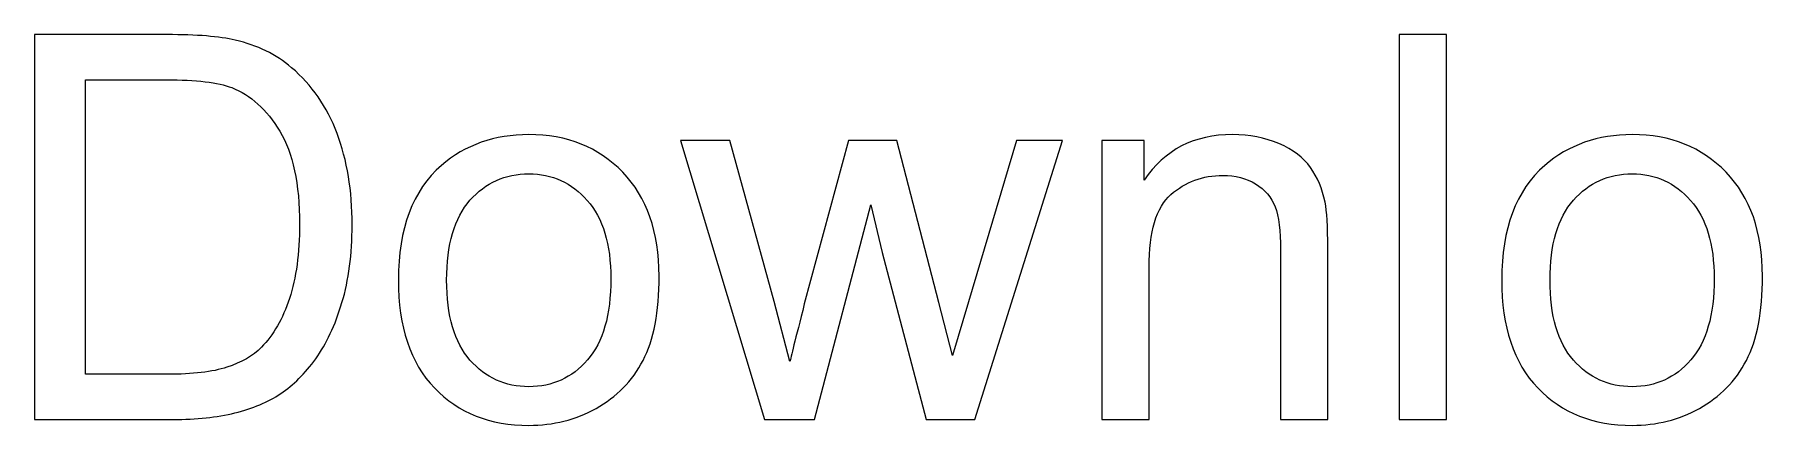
# Model space of a CAD drawing. Header units: millimetres. Extents: x -628 to 722, y -261 to 150.
# Drawn here: x -37.5 to 65.9, y -261.5 to -238.2 of the extents above; entities that cross this region are included whole.
import ezdxf

# ---------------------------------------------------------------- set-up
doc = ezdxf.new("R2010")
doc.units = ezdxf.units.MM
doc.header["$MEASUREMENT"] = 0
doc.layers.add('Layer 1', color=7, linetype='Continuous')

msp = doc.modelspace()

# ---------------------------------------------------------------- linework, layer by layer
at = {"layer": 'Layer 1', "color": 250}
for points, knots in [([(-37.5046, -261.1436), (-37.5046, -261.1436), (-37.5046, -238.155), (-37.5046, -238.155), (-37.5046, -238.155), (-37.5046, -238.155), (-29.5848, -238.155), (-29.5848, -238.155), (-29.5848, -238.155), (-27.7975, -238.155), (-26.433, -238.262), (-25.4912, -238.4814), (-25.4912, -238.4814), (-24.1748, -238.7864), (-23.0511, -239.3376), (-22.12, -240.1296), (-22.12, -240.1296), (-20.9052, -241.157), (-20.0009, -242.4627), (-19.4016, -244.0573), (-19.4016, -244.0573), (-18.7969, -245.652), (-18.4972, -247.4767), (-18.4972, -249.5262), (-18.4972, -249.5262), (-18.4972, -251.2707), (-18.7006, -252.8172), (-19.1072, -254.1657), (-19.1072, -254.1657), (-19.5139, -255.5142), (-20.0384, -256.6326), (-20.6751, -257.5155), (-20.6751, -257.5155), (-21.3173, -258.3985), (-22.0129, -259.0941), (-22.7728, -259.5971), (-22.7728, -259.5971), (-23.5273, -260.1055), (-24.4424, -260.4908), (-25.5126, -260.753), (-25.5126, -260.753), (-26.5882, -261.0152), (-27.8189, -261.1436), (-29.2103, -261.1436), (-29.2103, -261.1436), (-29.2103, -261.1436), (-37.5046, -261.1436), (-37.5046, -261.1436)], [0, 0, 0, 0, 0.07692308, 0.07692308, 0.07692308, 0.07692308, 0.15384615, 0.15384615, 0.15384615, 0.15384615, 0.23076923, 0.23076923, 0.23076923, 0.23076923, 0.30769231, 0.30769231, 0.30769231, 0.30769231, 0.38461538, 0.38461538, 0.38461538, 0.38461538, 0.46153846, 0.46153846, 0.46153846, 0.46153846, 0.53846154, 0.53846154, 0.53846154, 0.53846154, 0.61538462, 0.61538462, 0.61538462, 0.61538462, 0.69230769, 0.69230769, 0.69230769, 0.69230769, 0.76923077, 0.76923077, 0.76923077, 0.76923077, 0.84615385, 0.84615385, 0.84615385, 0.84615385, 1, 1, 1, 1]), ([(44.1648, -261.1436), (44.1648, -261.1436), (44.1648, -238.155), (44.1648, -238.155), (44.1648, -238.155), (44.1648, -238.155), (46.9903, -238.155), (46.9903, -238.155), (46.9903, -238.155), (46.9903, -238.155), (46.9903, -261.1436), (46.9903, -261.1436), (46.9903, -261.1436), (46.9903, -261.1436), (44.1648, -261.1436), (44.1648, -261.1436)], [0, 0, 0, 0, 0.2, 0.2, 0.2, 0.2, 0.4, 0.4, 0.4, 0.4, 0.6, 0.6, 0.6, 0.6, 1, 1, 1, 1]), ([(-34.4544, -258.4466), (-34.4544, -258.4466), (-29.5527, -258.4466), (-29.5527, -258.4466), (-29.5527, -258.4466), (-28.0383, -258.4466), (-26.8504, -258.3075), (-25.9888, -258.0239), (-25.9888, -258.0239), (-25.1273, -257.7403), (-24.4424, -257.3443), (-23.9287, -256.8306), (-23.9287, -256.8306), (-23.2116, -256.1082), (-22.6497, -255.1342), (-22.2484, -253.9142), (-22.2484, -253.9142), (-21.847, -252.6941), (-21.6437, -251.2172), (-21.6437, -249.4781), (-21.6437, -249.4781), (-21.6437, -247.07), (-22.0397, -245.2185), (-22.8263, -243.9235), (-22.8263, -243.9235), (-23.6129, -242.6286), (-24.5708, -241.7617), (-25.6999, -241.3229), (-25.6999, -241.3229), (-26.5133, -241.0072), (-27.8243, -240.852), (-29.633, -240.852), (-29.633, -240.852), (-29.633, -240.852), (-34.4544, -240.852), (-34.4544, -240.852), (-34.4544, -240.852), (-34.4544, -240.852), (-34.4544, -258.4466), (-34.4544, -258.4466)], [0, 0, 0, 0, 0.09090909, 0.09090909, 0.09090909, 0.09090909, 0.18181818, 0.18181818, 0.18181818, 0.18181818, 0.27272727, 0.27272727, 0.27272727, 0.27272727, 0.36363636, 0.36363636, 0.36363636, 0.36363636, 0.45454545, 0.45454545, 0.45454545, 0.45454545, 0.54545455, 0.54545455, 0.54545455, 0.54545455, 0.63636364, 0.63636364, 0.63636364, 0.63636364, 0.72727273, 0.72727273, 0.72727273, 0.72727273, 0.81818182, 0.81818182, 0.81818182, 0.81818182, 1, 1, 1, 1]), ([(-15.7307, -252.8118), (-15.7307, -249.7349), (-14.8745, -247.4553), (-13.1568, -245.973), (-13.1568, -245.973), (-11.728, -244.7423), (-9.9782, -244.1269), (-7.918, -244.1269), (-7.918, -244.1269), (-5.633, -244.1269), (-3.7601, -244.8761), (-2.3046, -246.3744), (-2.3046, -246.3744), (-0.8544, -247.8674), (-0.1267, -249.9383), (-0.1267, -252.5764), (-0.1267, -252.5764), (-0.1267, -254.7168), (-0.4477, -256.3971), (-1.0899, -257.6225), (-1.0899, -257.6225), (-1.732, -258.8479), (-2.6685, -259.8005), (-3.8992, -260.4801), (-3.8992, -260.4801), (-5.1247, -261.1597), (-6.4678, -261.4968), (-7.918, -261.4968), (-7.918, -261.4968), (-10.2511, -261.4968), (-12.1347, -260.753), (-13.5741, -259.26), (-13.5741, -259.26), (-15.0136, -257.767), (-15.7307, -255.6158), (-15.7307, -252.8118)], [0, 0, 0, 0, 0.1, 0.1, 0.1, 0.1, 0.2, 0.2, 0.2, 0.2, 0.3, 0.3, 0.3, 0.3, 0.4, 0.4, 0.4, 0.4, 0.5, 0.5, 0.5, 0.5, 0.6, 0.6, 0.6, 0.6, 0.7, 0.7, 0.7, 0.7, 0.8, 0.8, 0.8, 0.8, 1, 1, 1, 1]), ([(6.1823, -261.1436), (6.1823, -261.1436), (1.1469, -244.4801), (1.1469, -244.4801), (1.1469, -244.4801), (1.1469, -244.4801), (4.1007, -244.4801), (4.1007, -244.4801), (4.1007, -244.4801), (4.1007, -244.4801), (6.7602, -254.0961), (6.7602, -254.0961), (6.7602, -254.0961), (6.7602, -254.0961), (7.702, -257.676), (7.702, -257.676), (7.702, -257.676), (7.7395, -257.4995), (8.0285, -256.3543), (8.5636, -254.2406), (8.5636, -254.2406), (8.5636, -254.2406), (11.2017, -244.4801), (11.2017, -244.4801), (11.2017, -244.4801), (11.2017, -244.4801), (14.0967, -244.4801), (14.0967, -244.4801), (14.0967, -244.4801), (14.0967, -244.4801), (16.6064, -254.155), (16.6064, -254.155), (16.6064, -254.155), (16.6064, -254.155), (17.4251, -257.3282), (17.4251, -257.3282), (17.4251, -257.3282), (17.4251, -257.3282), (18.383, -254.1122), (18.383, -254.1122), (18.383, -254.1122), (18.383, -254.1122), (21.2619, -244.4801), (21.2619, -244.4801), (21.2619, -244.4801), (21.2619, -244.4801), (24.0071, -244.4801), (24.0071, -244.4801), (24.0071, -244.4801), (24.0071, -244.4801), (18.779, -261.1436), (18.779, -261.1436), (18.779, -261.1436), (18.779, -261.1436), (15.8572, -261.1436), (15.8572, -261.1436), (15.8572, -261.1436), (15.8572, -261.1436), (13.2137, -251.1744), (13.2137, -251.1744), (13.2137, -251.1744), (13.2137, -251.1744), (12.5449, -248.3222), (12.5449, -248.3222), (12.5449, -248.3222), (12.5449, -248.3222), (9.1736, -261.1436), (9.1736, -261.1436), (9.1736, -261.1436), (9.1736, -261.1436), (6.1823, -261.1436), (6.1823, -261.1436)], [0, 0, 0, 0, 0.05263158, 0.05263158, 0.05263158, 0.05263158, 0.10526316, 0.10526316, 0.10526316, 0.10526316, 0.15789474, 0.15789474, 0.15789474, 0.15789474, 0.21052632, 0.21052632, 0.21052632, 0.21052632, 0.26315789, 0.26315789, 0.26315789, 0.26315789, 0.31578947, 0.31578947, 0.31578947, 0.31578947, 0.36842105, 0.36842105, 0.36842105, 0.36842105, 0.42105263, 0.42105263, 0.42105263, 0.42105263, 0.47368421, 0.47368421, 0.47368421, 0.47368421, 0.52631579, 0.52631579, 0.52631579, 0.52631579, 0.57894737, 0.57894737, 0.57894737, 0.57894737, 0.63157895, 0.63157895, 0.63157895, 0.63157895, 0.68421053, 0.68421053, 0.68421053, 0.68421053, 0.73684211, 0.73684211, 0.73684211, 0.73684211, 0.78947368, 0.78947368, 0.78947368, 0.78947368, 0.84210526, 0.84210526, 0.84210526, 0.84210526, 0.89473684, 0.89473684, 0.89473684, 0.89473684, 1, 1, 1, 1]), ([(26.3723, -261.1436), (26.3723, -261.1436), (26.3723, -244.4801), (26.3723, -244.4801), (26.3723, -244.4801), (26.3723, -244.4801), (28.9087, -244.4801), (28.9087, -244.4801), (28.9087, -244.4801), (28.9087, -244.4801), (28.9087, -246.8453), (28.9087, -246.8453), (28.9087, -246.8453), (30.1288, -245.0312), (31.8947, -244.1269), (34.201, -244.1269), (34.201, -244.1269), (35.207, -244.1269), (36.1274, -244.3088), (36.9676, -244.6674), (36.9676, -244.6674), (37.8077, -245.0259), (38.4391, -245.5021), (38.8565, -246.0854), (38.8565, -246.0854), (39.2739, -246.6687), (39.5682, -247.3643), (39.7341, -248.167), (39.7341, -248.167), (39.8358, -248.6914), (39.8893, -249.6065), (39.8893, -250.9122), (39.8893, -250.9122), (39.8893, -250.9122), (39.8893, -261.1436), (39.8893, -261.1436), (39.8893, -261.1436), (39.8893, -261.1436), (37.0639, -261.1436), (37.0639, -261.1436), (37.0639, -261.1436), (37.0639, -261.1436), (37.0639, -251.0192), (37.0639, -251.0192), (37.0639, -251.0192), (37.0639, -249.8687), (36.9569, -249.0072), (36.7375, -248.4399), (36.7375, -248.4399), (36.5181, -247.8727), (36.1274, -247.4179), (35.5709, -247.0754), (35.5709, -247.0754), (35.0144, -246.7383), (34.3562, -246.567), (33.607, -246.567), (33.607, -246.567), (32.4084, -246.567), (31.3756, -246.947), (30.5034, -247.7122), (30.5034, -247.7122), (29.6311, -248.472), (29.1977, -249.9222), (29.1977, -252.052), (29.1977, -252.052), (29.1977, -252.052), (29.1977, -261.1436), (29.1977, -261.1436), (29.1977, -261.1436), (29.1977, -261.1436), (26.3723, -261.1436), (26.3723, -261.1436)], [0, 0, 0, 0, 0.05263158, 0.05263158, 0.05263158, 0.05263158, 0.10526316, 0.10526316, 0.10526316, 0.10526316, 0.15789474, 0.15789474, 0.15789474, 0.15789474, 0.21052632, 0.21052632, 0.21052632, 0.21052632, 0.26315789, 0.26315789, 0.26315789, 0.26315789, 0.31578947, 0.31578947, 0.31578947, 0.31578947, 0.36842105, 0.36842105, 0.36842105, 0.36842105, 0.42105263, 0.42105263, 0.42105263, 0.42105263, 0.47368421, 0.47368421, 0.47368421, 0.47368421, 0.52631579, 0.52631579, 0.52631579, 0.52631579, 0.57894737, 0.57894737, 0.57894737, 0.57894737, 0.63157895, 0.63157895, 0.63157895, 0.63157895, 0.68421053, 0.68421053, 0.68421053, 0.68421053, 0.73684211, 0.73684211, 0.73684211, 0.73684211, 0.78947368, 0.78947368, 0.78947368, 0.78947368, 0.84210526, 0.84210526, 0.84210526, 0.84210526, 0.89473684, 0.89473684, 0.89473684, 0.89473684, 1, 1, 1, 1]), ([(50.3026, -252.8118), (50.3026, -249.7349), (51.1588, -247.4553), (52.8765, -245.973), (52.8765, -245.973), (54.3053, -244.7423), (56.0551, -244.1269), (58.1153, -244.1269), (58.1153, -244.1269), (60.4003, -244.1269), (62.2732, -244.8761), (63.7287, -246.3744), (63.7287, -246.3744), (65.1789, -247.8674), (65.9066, -249.9383), (65.9066, -252.5764), (65.9066, -252.5764), (65.9066, -254.7168), (65.5856, -256.3971), (64.9434, -257.6225), (64.9434, -257.6225), (64.3013, -258.8479), (63.3648, -259.8005), (62.1341, -260.4801), (62.1341, -260.4801), (60.9086, -261.1597), (59.5655, -261.4968), (58.1153, -261.4968), (58.1153, -261.4968), (55.7822, -261.4968), (53.8986, -260.753), (52.4592, -259.26), (52.4592, -259.26), (51.0197, -257.767), (50.3026, -255.6158), (50.3026, -252.8118)], [0, 0, 0, 0, 0.1, 0.1, 0.1, 0.1, 0.2, 0.2, 0.2, 0.2, 0.3, 0.3, 0.3, 0.3, 0.4, 0.4, 0.4, 0.4, 0.5, 0.5, 0.5, 0.5, 0.6, 0.6, 0.6, 0.6, 0.7, 0.7, 0.7, 0.7, 0.8, 0.8, 0.8, 0.8, 1, 1, 1, 1]), ([(-12.841, -252.8172), (-12.841, -254.9469), (-12.3755, -256.5416), (-11.4444, -257.5958), (-11.4444, -257.5958), (-10.5079, -258.6553), (-9.336, -259.1851), (-7.918, -259.1851), (-7.918, -259.1851), (-6.516, -259.1851), (-5.3494, -258.6553), (-4.413, -257.5904), (-4.413, -257.5904), (-3.4818, -256.5255), (-3.0163, -254.9041), (-3.0163, -252.7262), (-3.0163, -252.7262), (-3.0163, -250.6714), (-3.4872, -249.1142), (-4.4237, -248.06), (-4.4237, -248.06), (-5.3601, -247.0005), (-6.5267, -246.4707), (-7.918, -246.4707), (-7.918, -246.4707), (-9.336, -246.4707), (-10.5079, -246.9951), (-11.4444, -248.0493), (-11.4444, -248.0493), (-12.3755, -249.1035), (-12.841, -250.6928), (-12.841, -252.8172)], [0, 0, 0, 0, 0.11111111, 0.11111111, 0.11111111, 0.11111111, 0.22222222, 0.22222222, 0.22222222, 0.22222222, 0.33333333, 0.33333333, 0.33333333, 0.33333333, 0.44444444, 0.44444444, 0.44444444, 0.44444444, 0.55555556, 0.55555556, 0.55555556, 0.55555556, 0.66666667, 0.66666667, 0.66666667, 0.66666667, 0.77777778, 0.77777778, 0.77777778, 0.77777778, 1, 1, 1, 1]), ([(53.1923, -252.8172), (53.1923, -254.9469), (53.6578, -256.5416), (54.5889, -257.5958), (54.5889, -257.5958), (55.5254, -258.6553), (56.6973, -259.1851), (58.1153, -259.1851), (58.1153, -259.1851), (59.5173, -259.1851), (60.6839, -258.6553), (61.6203, -257.5904), (61.6203, -257.5904), (62.5515, -256.5255), (63.017, -254.9041), (63.017, -252.7262), (63.017, -252.7262), (63.017, -250.6714), (62.5461, -249.1142), (61.6096, -248.06), (61.6096, -248.06), (60.6732, -247.0005), (59.5066, -246.4707), (58.1153, -246.4707), (58.1153, -246.4707), (56.6973, -246.4707), (55.5254, -246.9951), (54.5889, -248.0493), (54.5889, -248.0493), (53.6578, -249.1035), (53.1923, -250.6928), (53.1923, -252.8172)], [0, 0, 0, 0, 0.11111111, 0.11111111, 0.11111111, 0.11111111, 0.22222222, 0.22222222, 0.22222222, 0.22222222, 0.33333333, 0.33333333, 0.33333333, 0.33333333, 0.44444444, 0.44444444, 0.44444444, 0.44444444, 0.55555556, 0.55555556, 0.55555556, 0.55555556, 0.66666667, 0.66666667, 0.66666667, 0.66666667, 0.77777778, 0.77777778, 0.77777778, 0.77777778, 1, 1, 1, 1])]:
    msp.add_open_spline(points, degree=3, knots=knots, dxfattribs=at)

doc.saveas('drawing.dxf')
